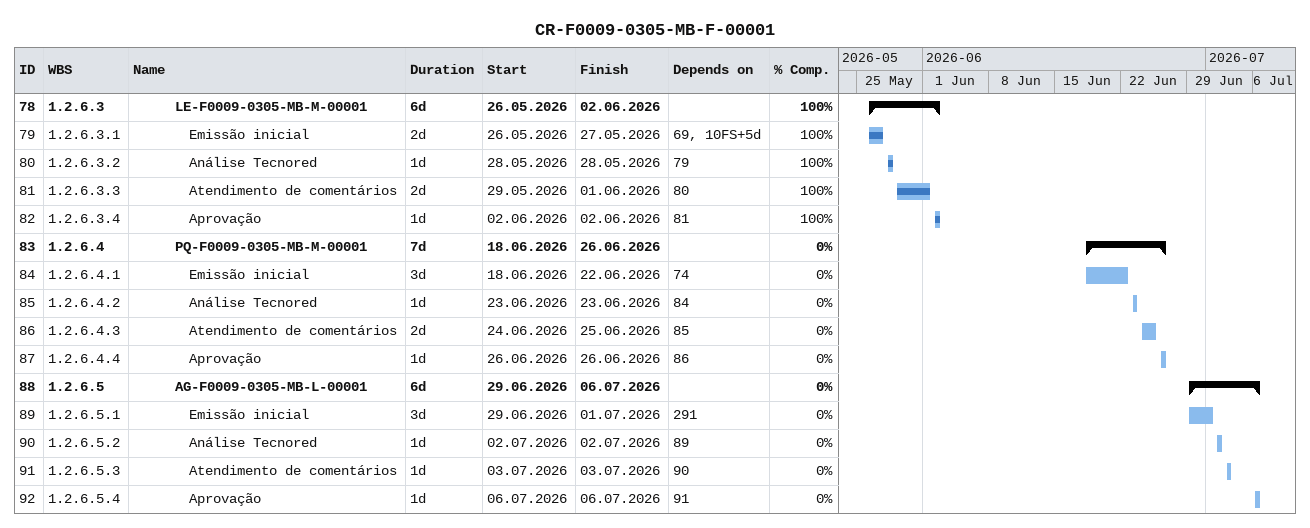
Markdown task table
CR-F0009-0305-MB-F-00001

| ID | WBS | Task | Duration | Start | Finish | Predecessors | % complete |
|---|---|---|---|---|---|---|---|
| 78 | 1.2.6.3 | **LE-F0009-0305-MB-M-00001** | 6d | 2026-05-26 | 2026-06-02 |  | 100 |
| 79 | 1.2.6.3.1 | Emissão inicial | 2d | 2026-05-26 | 2026-05-27 | 69, 10FS+5d | 100 |
| 80 | 1.2.6.3.2 | Análise Tecnored | 1d | 2026-05-28 | 2026-05-28 | 79 | 100 |
| 81 | 1.2.6.3.3 | Atendimento de comentários | 2d | 2026-05-29 | 2026-06-01 | 80 | 100 |
| 82 | 1.2.6.3.4 | Aprovação | 1d | 2026-06-02 | 2026-06-02 | 81 | 100 |
| 83 | 1.2.6.4 | **PQ-F0009-0305-MB-M-00001** | 7d | 2026-06-18 | 2026-06-26 |  | 0 |
| 84 | 1.2.6.4.1 | Emissão inicial | 3d | 2026-06-18 | 2026-06-22 | 74 | 0 |
| 85 | 1.2.6.4.2 | Análise Tecnored | 1d | 2026-06-23 | 2026-06-23 | 84 | 0 |
| 86 | 1.2.6.4.3 | Atendimento de comentários | 2d | 2026-06-24 | 2026-06-25 | 85 | 0 |
| 87 | 1.2.6.4.4 | Aprovação | 1d | 2026-06-26 | 2026-06-26 | 86 | 0 |
| 88 | 1.2.6.5 | **AG-F0009-0305-MB-L-00001** | 6d | 2026-06-29 | 2026-07-06 |  | 0 |
| 89 | 1.2.6.5.1 | Emissão inicial | 3d | 2026-06-29 | 2026-07-01 | 291 | 0 |
| 90 | 1.2.6.5.2 | Análise Tecnored | 1d | 2026-07-02 | 2026-07-02 | 89 | 0 |
| 91 | 1.2.6.5.3 | Atendimento de comentários | 1d | 2026-07-03 | 2026-07-03 | 90 | 0 |
| 92 | 1.2.6.5.4 | Aprovação | 1d | 2026-07-06 | 2026-07-06 | 91 | 0 |
